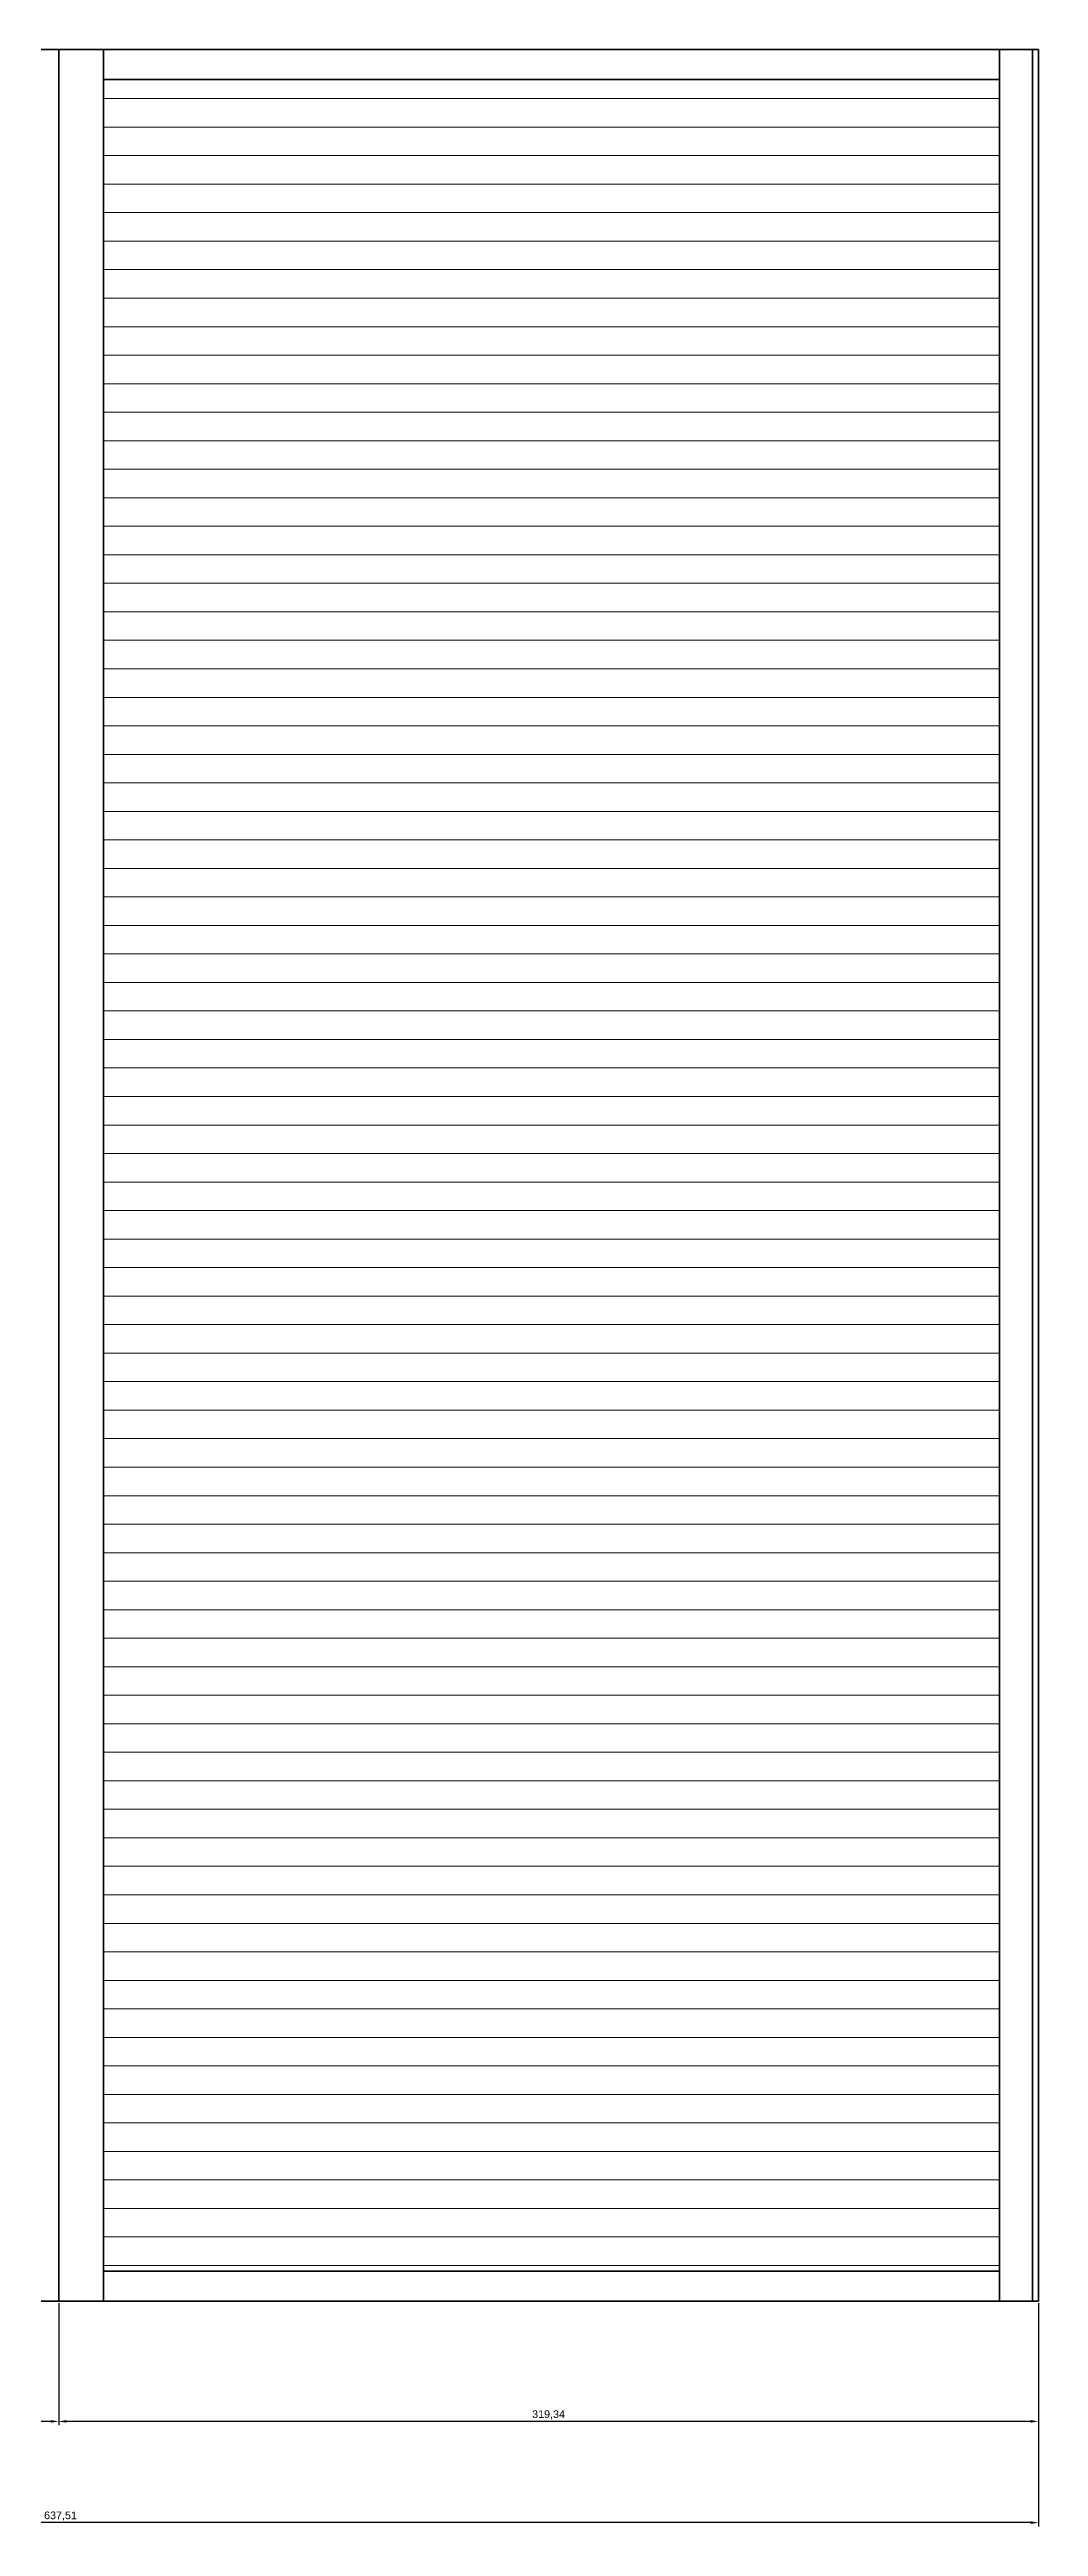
# Model space of a CAD drawing. Header units: millimetres. Extents: x -6628 to -2914, y 892 to 2793.
# Drawn here: x -4654 to -4331, y 1986 to 2793 of the extents above; entities that cross this region are included whole.
import ezdxf

# ---------------------------------------------------------------- set-up
doc = ezdxf.new("R2010")
doc.units = ezdxf.units.MM
doc.layers.get('DEFPOINTS').update_dxf_attribs({"color": 210})
doc.layers.add('A-ELEV-MBE1', color=7, linetype='Continuous', lineweight=35)
doc.layers.add('A-FLOR-PATT', color=8, linetype='Continuous', lineweight=18)
doc.styles.get("Standard").update_dxf_attribs({"font": 'Arial.ttf'})
doc.dimstyles.new('ISO-25', dxfattribs={"dimtxt": 2.5, "dimasz": 2.5, "dimexe": 1.25, "dimexo": 0.625, "dimtad": 1, "dimtxsty": 'Standard', "dimcen": 2.5, "dimadec": 0, "dimazin": 0, "dimtfac": 1, "dimtmove": 0, "dimatfit": 3, "dimfxl": 1, "dimarcsym": 0})

# ---------------------------------------------------------------- blocks, each defined once
blk = doc.blocks.new('*D35')
at = {"color": 0, "lineweight": -2, "transparency": 16777216}
for p, q in [((-4968.87, 2058.51), (-4968.87, 1985.71)), ((-4331.36, 2058.51), (-4331.36, 1985.71)), ((-4333.86, 1986.96), (-4966.37, 1986.96))]:
    blk.add_line(p, q, dxfattribs=at)
at = {"color": 0, "transparency": 16777216}
for points in [[(-4966.37, 1987.37), (-4966.37, 1986.54), (-4968.87, 1986.96)], [(-4333.86, 1987.37), (-4333.86, 1986.54), (-4331.36, 1986.96)]]:
    blk.add_solid(points, dxfattribs=at)
at = {"layer": 'DEFPOINTS', "color": 0, "transparency": 16777216}
for p in [(-4968.87, 2059.14), (-4331.36, 2059.14), (-4968.87, 1986.96)]:
    blk.add_point(p, dxfattribs=at)
at = {"color": 0, "transparency": 16777216, "insert": (-4650.11, 1989.09), "char_height": 2.5, "attachment_point": 5}
blk.add_mtext('637,51', dxfattribs=at)
blk = doc.blocks.new('*D24')
at = {"color": 0, "lineweight": -2, "transparency": 16777216}
for p, q in [((-4966.92, 2058.51), (-4966.92, 2018.7)), ((-4650.7, 2058.51), (-4650.7, 2018.7)), ((-4653.2, 2019.95), (-4964.42, 2019.95))]:
    blk.add_line(p, q, dxfattribs=at)
at = {"color": 0, "transparency": 16777216}
for points in [[(-4964.42, 2020.37), (-4964.42, 2019.54), (-4966.92, 2019.95)], [(-4653.2, 2020.37), (-4653.2, 2019.54), (-4650.7, 2019.95)]]:
    blk.add_solid(points, dxfattribs=at)
at = {"layer": 'DEFPOINTS', "color": 0, "transparency": 16777216}
for p in [(-4966.92, 2059.14), (-4650.7, 2059.14), (-4966.92, 2019.95)]:
    blk.add_point(p, dxfattribs=at)
at = {"color": 0, "transparency": 16777216, "insert": (-4808.81, 2022.08), "char_height": 2.5, "attachment_point": 5}
blk.add_mtext('316,22', dxfattribs=at)
blk = doc.blocks.new('*D25')
at = {"color": 0, "lineweight": -2, "transparency": 16777216}
for p, q in [((-4650.7, 2058.51), (-4650.7, 2018.7)), ((-4331.36, 2058.51), (-4331.36, 2018.7)), ((-4333.86, 2019.95), (-4648.2, 2019.95))]:
    blk.add_line(p, q, dxfattribs=at)
at = {"color": 0, "transparency": 16777216}
for points in [[(-4648.2, 2020.37), (-4648.2, 2019.54), (-4650.7, 2019.95)], [(-4333.86, 2020.37), (-4333.86, 2019.54), (-4331.36, 2019.95)]]:
    blk.add_solid(points, dxfattribs=at)
at = {"layer": 'DEFPOINTS', "color": 0, "transparency": 16777216}
for p in [(-4650.7, 2059.14), (-4331.36, 2059.14), (-4650.7, 2019.95)]:
    blk.add_point(p, dxfattribs=at)
at = {"color": 0, "transparency": 16777216, "insert": (-4491.03, 2022.08), "char_height": 2.5, "attachment_point": 5}
blk.add_mtext('319,34', dxfattribs=at)

msp = doc.modelspace()

# ---------------------------------------------------------------- linework, layer by layer
at = {"layer": 'A-ELEV-MBE1', "color": 0}
for p, q in [((-4650.696, 2792.927), (-4968.871, 2792.928)), ((-4650.699, 2792.927), (-4344.04, 2792.928)), ((-4650.697, 2059.137), (-4650.696, 2792.927)), ((-4636.064, 2059.137), (-4636.066, 2792.927)), ((-4345.991, 2792.928), (-4345.991, 2792.928)), ((-4345.991, 2792.928), (-4331.358, 2792.928)), ((-4344.04, 2792.928), (-4333.309, 2792.928)), ((-4344.04, 2059.137), (-4344.04, 2792.928)), ((-4333.309, 2792.928), (-4333.309, 2059.137)), ((-4331.358, 2792.928), (-4331.358, 2059.137)), ((-4636.066, 2783.172), (-4344.04, 2783.173)), ((-4636.065, 2068.892), (-4344.04, 2068.892)), ((-4650.697, 2059.137), (-4968.871, 2059.137)), ((-4650.697, 2059.137), (-4344.04, 2059.137)), ((-4345.991, 2059.137), (-4345.991, 2059.137)), ((-4345.991, 2059.137), (-4331.358, 2059.137)), ((-4333.309, 2059.137), (-4344.04, 2059.137)), ((-4331.358, 2059.137), (-4331.358, 2059.137))]:
    msp.add_line(p, q, dxfattribs=at)
at = {"layer": 'A-FLOR-PATT', "color": 0, "linetype": 'Continuous'}
for p, q in [((-4636.066, 2776.943), (-4344.04, 2776.943)), ((-4636.066, 2767.651), (-4344.04, 2767.651)), ((-4636.066, 2758.36), (-4344.04, 2758.36)), ((-4636.066, 2749.068), (-4344.04, 2749.068)), ((-4636.066, 2739.776), (-4344.04, 2739.776)), ((-4636.066, 2730.484), (-4344.04, 2730.484)), ((-4636.066, 2721.192), (-4344.04, 2721.192)), ((-4636.066, 2711.9), (-4344.04, 2711.9)), ((-4636.066, 2702.608), (-4344.04, 2702.608)), ((-4636.066, 2693.316), (-4344.04, 2693.316)), ((-4636.066, 2684.024), (-4344.04, 2684.024)), ((-4636.066, 2674.732), (-4344.04, 2674.732)), ((-4636.066, 2665.44), (-4344.04, 2665.44)), ((-4636.066, 2656.149), (-4344.04, 2656.149)), ((-4636.066, 2646.857), (-4344.04, 2646.857)), ((-4636.066, 2637.565), (-4344.04, 2637.565)), ((-4636.065, 2628.273), (-4344.04, 2628.273)), ((-4636.065, 2618.981), (-4344.04, 2618.981)), ((-4636.065, 2609.689), (-4344.04, 2609.689)), ((-4636.065, 2600.397), (-4344.04, 2600.397)), ((-4636.065, 2591.105), (-4344.04, 2591.105)), ((-4636.065, 2581.813), (-4344.04, 2581.813)), ((-4636.065, 2572.521), (-4344.04, 2572.521)), ((-4636.065, 2563.229), (-4344.04, 2563.229)), ((-4636.065, 2553.938), (-4344.04, 2553.938)), ((-4636.065, 2544.646), (-4344.04, 2544.646)), ((-4636.065, 2535.354), (-4344.04, 2535.354)), ((-4636.065, 2526.062), (-4344.04, 2526.062)), ((-4636.065, 2516.77), (-4344.04, 2516.77)), ((-4636.065, 2507.478), (-4344.04, 2507.478)), ((-4636.065, 2498.186), (-4344.04, 2498.186)), ((-4636.065, 2488.894), (-4344.04, 2488.894)), ((-4636.065, 2479.602), (-4344.04, 2479.602)), ((-4636.065, 2470.31), (-4344.04, 2470.31)), ((-4636.065, 2461.018), (-4344.04, 2461.018)), ((-4636.065, 2451.727), (-4344.04, 2451.727)), ((-4636.065, 2442.435), (-4344.04, 2442.435)), ((-4636.065, 2433.143), (-4344.04, 2433.143)), ((-4636.065, 2423.851), (-4344.04, 2423.851)), ((-4636.065, 2414.559), (-4344.04, 2414.559)), ((-4636.065, 2405.267), (-4344.04, 2405.267)), ((-4636.065, 2395.975), (-4344.04, 2395.975)), ((-4636.065, 2386.683), (-4344.04, 2386.683)), ((-4636.065, 2377.391), (-4504.014, 2377.391)), ((-4504.014, 2377.391), (-4344.04, 2377.391)), ((-4636.065, 2368.099), (-4344.04, 2368.099)), ((-4636.065, 2358.807), (-4344.04, 2358.807)), ((-4636.065, 2349.516), (-4344.04, 2349.516)), ((-4636.065, 2340.224), (-4344.04, 2340.224)), ((-4636.065, 2330.932), (-4344.04, 2330.932)), ((-4636.065, 2321.64), (-4344.04, 2321.64)), ((-4636.065, 2312.348), (-4344.04, 2312.348)), ((-4636.065, 2303.056), (-4344.04, 2303.056)), ((-4636.065, 2293.764), (-4344.04, 2293.764)), ((-4636.065, 2284.472), (-4344.04, 2284.472)), ((-4636.065, 2275.18), (-4344.04, 2275.18)), ((-4636.065, 2265.888), (-4344.04, 2265.888)), ((-4636.065, 2256.597), (-4344.04, 2256.597)), ((-4636.065, 2247.305), (-4344.04, 2247.305)), ((-4636.065, 2238.013), (-4344.04, 2238.013)), ((-4636.065, 2228.721), (-4344.04, 2228.721)), ((-4636.065, 2219.429), (-4344.04, 2219.429)), ((-4636.065, 2210.137), (-4344.04, 2210.137)), ((-4636.065, 2200.845), (-4344.04, 2200.845)), ((-4636.065, 2191.553), (-4344.04, 2191.553)), ((-4636.065, 2182.261), (-4344.04, 2182.261)), ((-4636.065, 2172.969), (-4344.04, 2172.969)), ((-4636.065, 2163.677), (-4344.04, 2163.677)), ((-4636.065, 2154.386), (-4344.04, 2154.386)), ((-4636.065, 2145.094), (-4344.04, 2145.094)), ((-4636.065, 2135.802), (-4344.04, 2135.802)), ((-4636.065, 2126.51), (-4344.04, 2126.51)), ((-4636.065, 2117.218), (-4344.04, 2117.218)), ((-4636.065, 2107.926), (-4344.04, 2107.926)), ((-4636.065, 2098.634), (-4344.04, 2098.634)), ((-4636.065, 2089.342), (-4344.04, 2089.342)), ((-4636.065, 2080.05), (-4344.04, 2080.05)), ((-4636.065, 2070.758), (-4344.04, 2070.758))]:
    msp.add_line(p, q, dxfattribs=at)

# ---------------------------------------------------------------- dimensions: what is measured, and where the dimension line sits
at = {"color": 3}
for base, p1, p2, picture, middle in [((-4968.871, 1986.958), (-4331.358, 2059.137), (-4968.871, 2059.137), '*D35', (-4650.114, 1989.089)), ((-4966.92, 2019.952), (-4650.697, 2059.137), (-4966.92, 2059.137), '*D24', (-4808.809, 2022.083)), ((-4650.697, 2019.952), (-4331.358, 2059.137), (-4650.697, 2059.137), '*D25', (-4491.028, 2022.083))]:
    dim = msp.add_linear_dim(base=base, p1=p1, p2=p2, dimstyle='ISO-25', dxfattribs=at)
    dim.commit()
    dim.dimension.update_dxf_attribs({"geometry": picture, "text_midpoint": middle})

doc.saveas('drawing.dxf')
